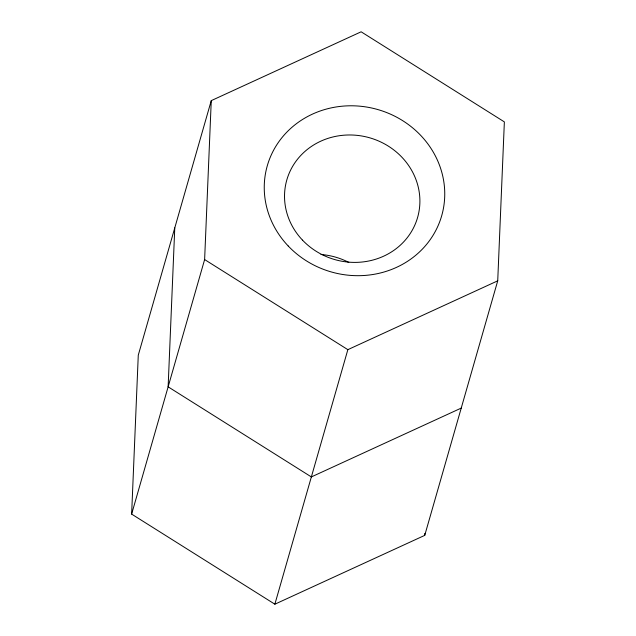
<?xml version="1.0" encoding="UTF-8"?>
<svg xmlns="http://www.w3.org/2000/svg" width="636" height="636" viewBox="0 0 636 636"><rect width="100%" height="100%" fill="white"/><g stroke="black" fill="none" stroke-linecap="round" stroke-linejoin="round"><path stroke-width="0.95" d="M131.636 514.103L138.274 355.174L211.263 100.631L361.137 31.8L504.364 121.897L497.726 280.826L424.737 535.369L274.863 604.2L131.636 514.103L204.625 259.56L211.263 100.631M174.773 227.903L168.127 386.831L311.354 476.928L461.227 408.097M424.737 535.369L424.816 533.397M274.863 604.2L347.852 349.657L497.726 280.826M204.625 259.56L347.852 349.657M320.973 254.495A68.036 63.346 16 0 1 348.798 262.406M302.505 240.13A68.036 63.346 16 0 0 416.858 219.865A68.036 63.346 16 0 0 337.271 136.056A68.036 63.346 16 0 0 302.505 240.13M288.227 246.005A90.71 84.461 16 0 0 440.692 218.975A90.71 84.461 16 0 0 334.568 107.23A90.71 84.461 16 0 0 288.227 246.005"/></g></svg>
